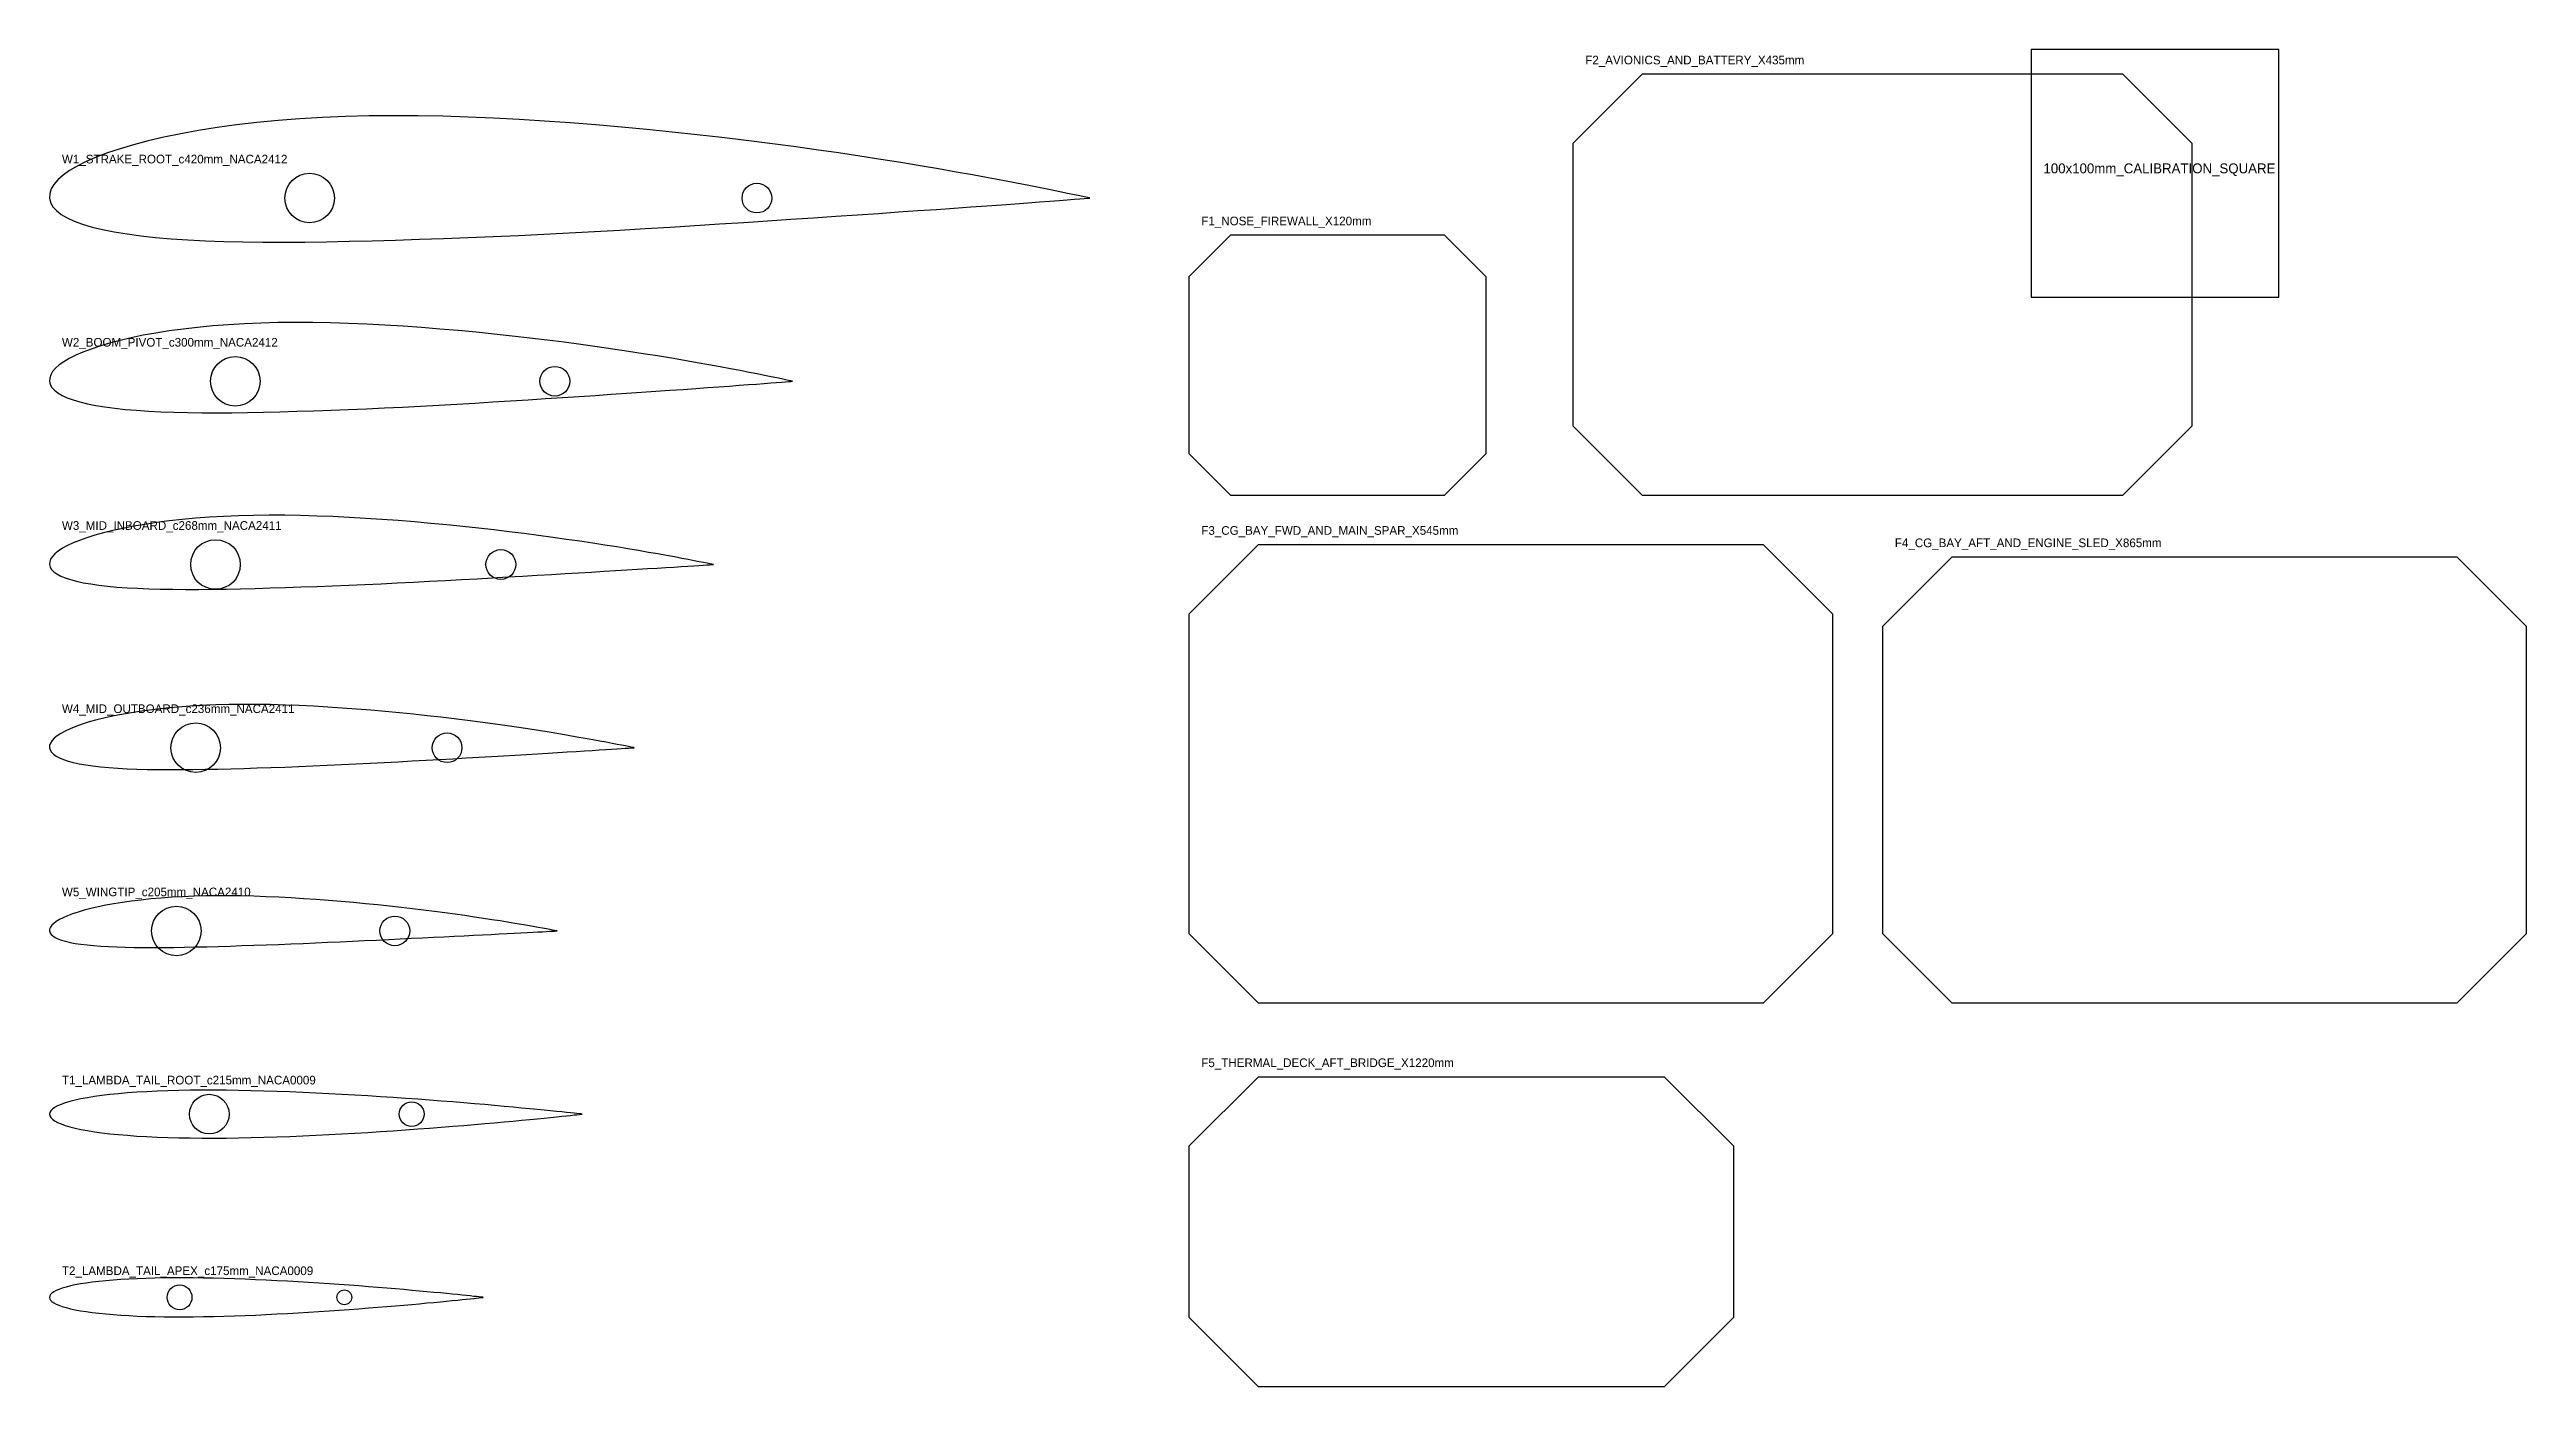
# Model space of a CAD drawing. Header units: millimetres. Extents: x 25 to 1025, y 20 to 560.
import ezdxf

# ---------------------------------------------------------------- set-up
doc = ezdxf.new("R2010")
doc.units = ezdxf.units.MM

msp = doc.modelspace()

# ---------------------------------------------------------------- linework, layer by layer
at = {"layer": '0_CALIBRATION'}
for p, q in [((925, 560), (825, 560)), ((825, 560), (825, 460)), ((925, 460), (925, 560)), ((825, 460), (925, 460))]:
    msp.add_line(p, q, dxfattribs=at)
at = {"layer": '1_WING_AIRFOIL_RIBS'}
for p, q in [((108.71, 530.464), (100.496, 529.521)), ((117.24, 531.277), (108.71, 530.464)), ((126.063, 531.957), (117.24, 531.277)), ((135.156, 532.497), (126.063, 531.957)), ((144.497, 532.896), (135.156, 532.497)), ((154.061, 533.151), (144.497, 532.896)), ((163.824, 533.26), (154.061, 533.151)), ((173.759, 533.224), (163.824, 533.26)), ((183.842, 533.043), (173.759, 533.224)), ((194.038, 532.72), (183.842, 533.043)), ((204.257, 532.278), (194.038, 532.72)), ((214.549, 531.735), (204.257, 532.278)), ((224.887, 531.096), (214.549, 531.735)), ((235.247, 530.367), (224.887, 531.096)), ((245.602, 529.554), (235.247, 530.367)), ((58.939, 521.565), (53.462, 519.937)), ((64.856, 523.122), (58.939, 521.565)), ((71.199, 524.599), (64.856, 523.122)), ((77.951, 525.986), (71.199, 524.599)), ((85.097, 527.275), (77.951, 525.986)), ((92.618, 528.456), (85.097, 527.275)), ((100.496, 529.521), (92.618, 528.456)), ((255.928, 528.662), (245.602, 529.554)), ((266.199, 527.698), (255.928, 528.662)), ((276.39, 526.668), (266.199, 527.698)), ((286.477, 525.58), (276.39, 526.668)), ((296.435, 524.439), (286.477, 525.58)), ((306.24, 523.254), (296.435, 524.439)), ((315.869, 522.03), (306.24, 523.254)), ((325.298, 520.776), (315.869, 522.03)), ((334.505, 519.499), (325.298, 520.776)), ((33.077, 511.089), (30.463, 509.241)), ((36.188, 512.922), (33.077, 511.089)), ((39.79, 514.732), (36.188, 512.922)), ((43.876, 516.511), (39.79, 514.732)), ((48.437, 518.249), (43.876, 516.511)), ((53.462, 519.937), (48.437, 518.249)), ((343.469, 518.205), (334.505, 519.499)), ((352.166, 516.902), (343.469, 518.205)), ((360.578, 515.599), (352.166, 516.902)), ((368.684, 514.301), (360.578, 515.599)), ((376.465, 513.017), (368.684, 514.301)), ((383.903, 511.754), (376.465, 513.017)), ((390.981, 510.52), (383.903, 511.754)), ((397.681, 509.322), (390.981, 510.52)), ((25.072, 501.833), (25, 500)), ((25, 500), (25.433, 498.217)), ((25.656, 503.677), (25.072, 501.833)), ((26.75, 505.53), (25.656, 503.677)), ((28.353, 507.386), (26.75, 505.53)), ((30.463, 509.241), (28.353, 507.386)), ((403.988, 508.167), (397.681, 509.322)), ((409.888, 507.064), (403.988, 508.167)), ((415.367, 506.018), (409.888, 507.064)), ((420.412, 505.037), (415.367, 506.018)), ((425.012, 504.127), (420.412, 505.037)), ((429.156, 503.295), (425.012, 504.127)), ((432.835, 502.546), (429.156, 503.295)), ((436.041, 501.886), (432.835, 502.546)), ((438.765, 501.318), (436.041, 501.886)), ((441.003, 500.848), (438.765, 501.318)), ((442.749, 500.479), (441.003, 500.848)), ((443.999, 500.214), (442.749, 500.479)), ((444.749, 500.054), (443.999, 500.214)), ((444.745, 499.98), (445, 500)), ((445, 500), (444.749, 500.054)), ((25.433, 498.217), (26.367, 496.524)), ((26.367, 496.524), (27.796, 494.922)), ((27.796, 494.922), (29.717, 493.412)), ((29.717, 493.412), (32.123, 491.994)), ((32.123, 491.994), (35.008, 490.671)), ((35.008, 490.671), (38.364, 489.444)), ((295.485, 489.556), (305.254, 490.183)), ((305.254, 490.183), (314.858, 490.809)), ((314.858, 490.809), (324.275, 491.429)), ((324.275, 491.429), (333.481, 492.042)), ((333.481, 492.042), (342.455, 492.646)), ((342.455, 492.646), (351.173, 493.237)), ((351.173, 493.237), (359.615, 493.815)), ((359.615, 493.815), (367.761, 494.377)), ((367.761, 494.377), (375.589, 494.921)), ((375.589, 494.921), (383.082, 495.446)), ((383.082, 495.446), (390.219, 495.951)), ((390.219, 495.951), (396.984, 496.433)), ((396.984, 496.433), (403.359, 496.891)), ((403.359, 496.891), (409.33, 497.324)), ((409.33, 497.324), (414.879, 497.73)), ((414.879, 497.73), (419.995, 498.107)), ((419.995, 498.107), (424.664, 498.454)), ((424.664, 498.454), (428.873, 498.769)), ((428.873, 498.769), (432.613, 499.051)), ((432.613, 499.051), (435.874, 499.298)), ((435.874, 499.298), (438.648, 499.51)), ((438.648, 499.51), (440.927, 499.685)), ((440.927, 499.685), (442.705, 499.822)), ((442.705, 499.822), (443.979, 499.921)), ((443.979, 499.921), (444.745, 499.98)), ((38.364, 489.444), (42.181, 488.313)), ((42.181, 488.313), (46.448, 487.279)), ((46.448, 487.279), (51.156, 486.344)), ((51.156, 486.344), (56.292, 485.507)), ((56.292, 485.507), (61.844, 484.768)), ((61.844, 484.768), (67.797, 484.127)), ((67.797, 484.127), (74.137, 483.582)), ((74.137, 483.582), (80.849, 483.132)), ((80.849, 483.132), (87.918, 482.775)), ((87.918, 482.775), (95.327, 482.507)), ((95.327, 482.507), (103.059, 482.326)), ((103.059, 482.326), (111.096, 482.226)), ((111.096, 482.226), (119.421, 482.204)), ((119.421, 482.204), (128.014, 482.254)), ((128.014, 482.254), (136.857, 482.369)), ((136.857, 482.369), (145.93, 482.545)), ((145.93, 482.545), (155.212, 482.773)), ((155.212, 482.773), (164.683, 483.048)), ((164.683, 483.048), (174.322, 483.362)), ((174.322, 483.362), (184.107, 483.709)), ((184.107, 483.709), (194.024, 484.08)), ((194.024, 484.08), (204.116, 484.489)), ((204.116, 484.489), (214.284, 484.944)), ((214.284, 484.944), (224.504, 485.438)), ((224.504, 485.438), (234.753, 485.966)), ((234.753, 485.966), (245.006, 486.523)), ((245.006, 486.523), (255.24, 487.102)), ((255.24, 487.102), (265.428, 487.7)), ((265.428, 487.7), (275.548, 488.311)), ((275.548, 488.311), (285.575, 488.931)), ((285.575, 488.931), (295.485, 489.556)), ((45.33, 440.241), (41.741, 439.035)), ((49.242, 441.403), (45.33, 440.241)), ((53.469, 442.516), (49.242, 441.403)), ((57.999, 443.571), (53.469, 442.516)), ((62.822, 444.562), (57.999, 443.571)), ((67.927, 445.482), (62.822, 444.562)), ((73.299, 446.326), (67.927, 445.482)), ((78.926, 447.086), (73.299, 446.326)), ((84.793, 447.76), (78.926, 447.086)), ((90.885, 448.341), (84.793, 447.76)), ((97.188, 448.826), (90.885, 448.341)), ((103.683, 449.212), (97.188, 448.826)), ((110.355, 449.497), (103.683, 449.212)), ((117.187, 449.679), (110.355, 449.497)), ((124.16, 449.757), (117.187, 449.679)), ((131.256, 449.731), (124.16, 449.757)), ((138.458, 449.602), (131.256, 449.731)), ((145.741, 449.371), (138.458, 449.602)), ((153.041, 449.055), (145.741, 449.371)), ((160.392, 448.668), (153.041, 449.055)), ((167.777, 448.212), (160.392, 448.668)), ((175.176, 447.691), (167.777, 448.212)), ((182.573, 447.11), (175.176, 447.691)), ((189.948, 446.473), (182.573, 447.11)), ((197.285, 445.784), (189.948, 446.473)), ((204.564, 445.049), (197.285, 445.784)), ((211.769, 444.271), (204.564, 445.049)), ((218.882, 443.457), (211.769, 444.271)), ((225.886, 442.61), (218.882, 443.457)), ((232.763, 441.736), (225.886, 442.61)), ((239.499, 440.84), (232.763, 441.736)), ((246.075, 439.928), (239.499, 440.84)), ((27.395, 431.276), (26.25, 429.95)), ((28.902, 432.601), (27.395, 431.276)), ((30.769, 433.92), (28.902, 432.601)), ((32.991, 435.23), (30.769, 433.92)), ((35.564, 436.523), (32.991, 435.23)), ((38.483, 437.794), (35.564, 436.523)), ((41.741, 439.035), (38.483, 437.794)), ((252.478, 439.004), (246.075, 439.928)), ((258.69, 438.073), (252.478, 439.004)), ((264.699, 437.142), (258.69, 438.073)), ((270.489, 436.215), (264.699, 437.142)), ((276.047, 435.298), (270.489, 436.215)), ((281.36, 434.396), (276.047, 435.298)), ((286.415, 433.514), (281.36, 434.396)), ((291.2, 432.658), (286.415, 433.514)), ((295.706, 431.834), (291.2, 432.658)), ((299.92, 431.045), (295.706, 431.834)), ((303.833, 430.298), (299.92, 431.045)), ((307.437, 429.598), (303.833, 430.298)), ((25.052, 427.309), (25, 426)), ((25, 426), (25.31, 424.727)), ((25.468, 428.627), (25.052, 427.309)), ((25.31, 424.727), (25.976, 423.517)), ((26.25, 429.95), (25.468, 428.627)), ((25.976, 423.517), (26.997, 422.373)), ((26.997, 422.373), (28.369, 421.294)), ((28.369, 421.294), (30.088, 420.282)), ((30.088, 420.282), (32.149, 419.337)), ((238.768, 419.878), (245.344, 420.316)), ((245.344, 420.316), (251.753, 420.747)), ((251.753, 420.747), (257.981, 421.169)), ((257.981, 421.169), (264.011, 421.582)), ((264.011, 421.582), (269.829, 421.983)), ((269.829, 421.983), (275.421, 422.372)), ((275.421, 422.372), (280.773, 422.747)), ((280.773, 422.747), (285.871, 423.108)), ((285.871, 423.108), (290.703, 423.452)), ((290.703, 423.452), (295.257, 423.779)), ((295.257, 423.779), (299.521, 424.089)), ((299.521, 424.089), (303.485, 424.378)), ((303.485, 424.378), (307.139, 424.648)), ((307.139, 424.648), (310.474, 424.895)), ((310.723, 428.948), (307.437, 429.598)), ((310.474, 424.895), (313.481, 425.121)), ((313.683, 428.354), (310.723, 428.948)), ((313.481, 425.121), (316.152, 425.322)), ((316.311, 427.819), (313.683, 428.354)), ((316.152, 425.322), (318.482, 425.499)), ((318.6, 427.347), (316.311, 427.819)), ((318.482, 425.499), (320.463, 425.65)), ((320.547, 426.942), (318.6, 427.347)), ((320.463, 425.65), (322.091, 425.775)), ((322.145, 426.606), (320.547, 426.942)), ((322.091, 425.775), (323.361, 425.873)), ((323.392, 426.342), (322.145, 426.606)), ((323.361, 425.873), (324.271, 425.943)), ((324.285, 426.153), (323.392, 426.342)), ((324.271, 425.943), (324.818, 425.986)), ((324.821, 426.038), (324.285, 426.153)), ((324.818, 425.986), (325, 426)), ((325, 426), (324.821, 426.038)), ((32.149, 419.337), (34.546, 418.46)), ((34.546, 418.46), (37.272, 417.652)), ((37.272, 417.652), (40.32, 416.914)), ((40.32, 416.914), (43.683, 416.246)), ((43.683, 416.246), (47.352, 415.648)), ((47.352, 415.648), (51.317, 415.12)), ((51.317, 415.12), (55.569, 414.662)), ((55.569, 414.662), (60.098, 414.273)), ((60.098, 414.273), (64.892, 413.951)), ((64.892, 413.951), (69.941, 413.696)), ((69.941, 413.696), (75.233, 413.505)), ((75.233, 413.505), (80.756, 413.375)), ((80.756, 413.375), (86.497, 413.304)), ((86.497, 413.304), (92.443, 413.289)), ((92.443, 413.289), (98.582, 413.324)), ((98.582, 413.324), (104.898, 413.407)), ((104.898, 413.407), (111.378, 413.532)), ((111.378, 413.532), (118.008, 413.695)), ((118.008, 413.695), (124.773, 413.892)), ((124.773, 413.892), (131.658, 414.116)), ((131.658, 414.116), (138.648, 414.363)), ((138.648, 414.363), (145.732, 414.628)), ((145.732, 414.628), (152.94, 414.921)), ((152.94, 414.921), (160.203, 415.246)), ((160.203, 415.246), (167.503, 415.599)), ((167.503, 415.599), (174.824, 415.976)), ((174.824, 415.976), (182.147, 416.373)), ((182.147, 416.373), (189.457, 416.787)), ((189.457, 416.787), (196.734, 417.214)), ((196.734, 417.214), (203.963, 417.651)), ((203.963, 417.651), (211.125, 418.094)), ((211.125, 418.094), (218.203, 418.54)), ((218.203, 418.54), (225.181, 418.988)), ((225.181, 418.988), (232.042, 419.435)), ((232.042, 419.435), (238.768, 419.878)), ((78.479, 370.156), (73.242, 369.582)), ((83.916, 370.653), (78.479, 370.156)), ((89.54, 371.07), (83.916, 370.653)), ((95.335, 371.404), (89.54, 371.07)), ((101.289, 371.652), (95.335, 371.404)), ((107.384, 371.814), (101.289, 371.652)), ((113.605, 371.888), (107.384, 371.814)), ((119.937, 371.874), (113.605, 371.888)), ((126.363, 371.773), (119.937, 371.874)), ((132.862, 371.585), (126.363, 371.773)), ((139.379, 371.326), (132.862, 371.585)), ((145.943, 371.006), (139.379, 371.326)), ((152.537, 370.628), (145.943, 371.006)), ((159.144, 370.197), (152.537, 370.628)), ((165.749, 369.714), (159.144, 370.197)), ((34.501, 360.698), (32.197, 359.621)), ((37.113, 361.758), (34.501, 360.698)), ((40.027, 362.796), (37.113, 361.758)), ((43.236, 363.806), (40.027, 362.796)), ((46.734, 364.782), (43.236, 363.806)), ((50.51, 365.717), (46.734, 364.782)), ((54.557, 366.606), (50.51, 365.717)), ((58.865, 367.442), (54.557, 366.606)), ((63.423, 368.221), (58.865, 367.442)), ((68.219, 368.936), (63.423, 368.221)), ((73.242, 369.582), (68.219, 368.936)), ((172.336, 369.184), (165.749, 369.714)), ((178.887, 368.61), (172.336, 369.184)), ((185.388, 367.997), (178.887, 368.61)), ((191.823, 367.348), (185.388, 367.997)), ((198.176, 366.667), (191.823, 367.348)), ((204.432, 365.959), (198.176, 366.667)), ((210.575, 365.227), (204.432, 365.959)), ((216.592, 364.477), (210.575, 365.227)), ((222.467, 363.712), (216.592, 364.477)), ((228.186, 362.937), (222.467, 363.712)), ((233.737, 362.156), (228.186, 362.937)), ((239.105, 361.374), (233.737, 362.156)), ((244.279, 360.596), (239.105, 361.374)), ((249.245, 359.825), (244.279, 360.596)), ((25.056, 353.074), (25, 352)), ((25, 352), (25.267, 350.959)), ((25.437, 354.156), (25.056, 353.074)), ((25.267, 350.959), (25.853, 349.972)), ((26.144, 355.246), (25.437, 354.156)), ((27.176, 356.341), (26.144, 355.246)), ((28.53, 357.438), (27.176, 356.341)), ((30.205, 358.533), (28.53, 357.438)), ((32.197, 359.621), (30.205, 358.533)), ((253.993, 359.067), (249.245, 359.825)), ((258.51, 358.325), (253.993, 359.067)), ((258.065, 349.804), (262.38, 350.067)), ((262.787, 357.605), (258.51, 358.325)), ((262.38, 350.067), (266.446, 350.316)), ((266.814, 356.912), (262.787, 357.605)), ((266.446, 350.316), (270.254, 350.551)), ((270.58, 356.248), (266.814, 356.912)), ((270.254, 350.551), (273.793, 350.772)), ((274.078, 355.62), (270.58, 356.248)), ((273.793, 350.772), (277.056, 350.976)), ((277.299, 355.03), (274.078, 355.62)), ((277.056, 350.976), (280.033, 351.164)), ((280.236, 354.483), (277.299, 355.03)), ((280.033, 351.164), (282.717, 351.335)), ((282.883, 353.982), (280.236, 354.483)), ((282.717, 351.335), (285.102, 351.487)), ((285.232, 353.532), (282.883, 353.982)), ((285.102, 351.487), (287.181, 351.621)), ((287.279, 353.134), (285.232, 353.532)), ((287.181, 351.621), (288.95, 351.736)), ((289.019, 352.793), (287.279, 353.134)), ((288.95, 351.736), (290.403, 351.83)), ((290.448, 352.51), (289.019, 352.793)), ((290.403, 351.83), (291.537, 351.904)), ((291.562, 352.288), (290.448, 352.51)), ((291.537, 351.904), (292.349, 351.957)), ((292.36, 352.129), (291.562, 352.288)), ((292.349, 351.957), (292.837, 351.989)), ((292.84, 352.032), (292.36, 352.129)), ((292.837, 351.989), (293, 352)), ((293, 352), (292.84, 352.032)), ((25.853, 349.972), (26.756, 349.042)), ((26.756, 349.042), (27.974, 348.167)), ((27.974, 348.167), (29.501, 347.35)), ((29.501, 347.35), (31.335, 346.59)), ((31.335, 346.59), (33.47, 345.888)), ((33.47, 345.888), (35.899, 345.245)), ((35.899, 345.245), (38.618, 344.66)), ((38.618, 344.66), (41.618, 344.134)), ((41.618, 344.134), (44.892, 343.667)), ((44.892, 343.667), (48.433, 343.259)), ((48.433, 343.259), (52.23, 342.908)), ((52.23, 342.908), (56.276, 342.614)), ((56.276, 342.614), (60.56, 342.376)), ((60.56, 342.376), (65.073, 342.192)), ((65.073, 342.192), (69.803, 342.06)), ((69.803, 342.06), (74.741, 341.977)), ((74.741, 341.977), (79.874, 341.941)), ((79.874, 341.941), (85.191, 341.949)), ((85.191, 341.949), (90.681, 341.998)), ((90.681, 341.998), (96.33, 342.083)), ((96.33, 342.083), (102.126, 342.201)), ((102.126, 342.201), (108.057, 342.347)), ((108.057, 342.347), (114.108, 342.518)), ((114.108, 342.518), (120.266, 342.709)), ((120.266, 342.709), (126.518, 342.916)), ((126.518, 342.916), (132.854, 343.135)), ((132.854, 343.135), (139.297, 343.373)), ((139.297, 343.373), (145.788, 343.637)), ((145.788, 343.637), (152.313, 343.922)), ((152.313, 343.922), (158.856, 344.226)), ((158.856, 344.226), (165.401, 344.544)), ((165.401, 344.544), (171.933, 344.875)), ((171.933, 344.875), (178.437, 345.215)), ((178.437, 345.215), (184.896, 345.561)), ((184.896, 345.561), (191.296, 345.911)), ((191.296, 345.911), (197.62, 346.263)), ((197.62, 346.263), (203.855, 346.615)), ((203.855, 346.615), (209.984, 346.965)), ((209.984, 346.965), (215.993, 347.311)), ((215.993, 347.311), (221.868, 347.652)), ((221.868, 347.652), (227.593, 347.987)), ((227.593, 347.987), (233.156, 348.314)), ((233.156, 348.314), (238.542, 348.632)), ((238.542, 348.632), (243.739, 348.941)), ((243.739, 348.941), (248.733, 349.24)), ((248.733, 349.24), (253.512, 349.528)), ((253.512, 349.528), (258.065, 349.804)), ((47.464, 290.079), (44.139, 289.256)), ((51.028, 290.862), (47.464, 290.079)), ((54.821, 291.599), (51.028, 290.862)), ((58.835, 292.284), (54.821, 291.599)), ((63.059, 292.914), (58.835, 292.284)), ((67.482, 293.483), (63.059, 292.914)), ((72.093, 293.988), (67.482, 293.483)), ((76.881, 294.426), (72.093, 293.988)), ((81.833, 294.793), (76.881, 294.426)), ((86.937, 295.087), (81.833, 294.793)), ((92.18, 295.306), (86.937, 295.087)), ((97.547, 295.448), (92.18, 295.306)), ((103.026, 295.513), (97.547, 295.448)), ((108.601, 295.501), (103.026, 295.513)), ((114.26, 295.412), (108.601, 295.501)), ((119.983, 295.247), (114.26, 295.412)), ((125.722, 295.018), (119.983, 295.247)), ((131.502, 294.736), (125.722, 295.018)), ((137.309, 294.404), (131.502, 294.736)), ((143.127, 294.024), (137.309, 294.404)), ((148.943, 293.599), (143.127, 294.024)), ((154.743, 293.132), (148.943, 293.599)), ((160.513, 292.627), (154.743, 293.132)), ((166.237, 292.087), (160.513, 292.627)), ((171.904, 291.515), (166.237, 292.087)), ((177.498, 290.916), (171.904, 291.515)), ((183.007, 290.292), (177.498, 290.916)), ((188.417, 289.648), (183.007, 290.292)), ((26.008, 280.859), (25.385, 279.899)), ((26.916, 281.823), (26.008, 280.859)), ((28.109, 282.789), (26.916, 281.823)), ((29.584, 283.753), (28.109, 282.789)), ((31.337, 284.711), (29.584, 283.753)), ((33.367, 285.659), (31.337, 284.711)), ((35.667, 286.593), (33.367, 285.659)), ((38.233, 287.507), (35.667, 286.593)), ((41.059, 288.397), (38.233, 287.507)), ((44.139, 289.256), (41.059, 288.397)), ((193.715, 288.987), (188.417, 289.648)), ((198.889, 288.314), (193.715, 288.987)), ((203.925, 287.631), (198.889, 288.314)), ((208.813, 286.944), (203.925, 287.631)), ((213.541, 286.255), (208.813, 286.944)), ((218.096, 285.569), (213.541, 286.255)), ((222.47, 284.891), (218.096, 285.569)), ((226.65, 284.223), (222.47, 284.891)), ((230.628, 283.57), (226.65, 284.223)), ((234.395, 282.936), (230.628, 283.57)), ((237.94, 282.325), (234.395, 282.936)), ((241.257, 281.741), (237.94, 282.325)), ((244.337, 281.187), (241.257, 281.741)), ((247.174, 280.668), (244.337, 281.187)), ((249.76, 280.186), (247.174, 280.668)), ((252.091, 279.745), (249.76, 280.186)), ((25.049, 278.945), (25, 278)), ((25, 278), (25.235, 277.083)), ((25.385, 279.899), (25.049, 278.945)), ((25.235, 277.083), (25.751, 276.214)), ((25.751, 276.214), (26.547, 275.395)), ((26.547, 275.395), (27.619, 274.625)), ((27.619, 274.625), (28.964, 273.905)), ((28.964, 273.905), (30.579, 273.236)), ((30.579, 273.236), (32.458, 272.618)), ((32.458, 272.618), (34.598, 272.052)), ((34.598, 272.052), (36.992, 271.537)), ((36.992, 271.537), (39.634, 271.074)), ((39.634, 271.074), (42.517, 270.662)), ((42.517, 270.662), (45.635, 270.303)), ((45.635, 270.303), (48.979, 269.994)), ((108.891, 269.819), (114.397, 270.001)), ((114.397, 270.001), (119.976, 270.193)), ((119.976, 270.193), (125.649, 270.403)), ((125.649, 270.403), (131.366, 270.635)), ((131.366, 270.635), (137.111, 270.887)), ((137.111, 270.887), (142.873, 271.154)), ((142.873, 271.154), (148.637, 271.434)), ((148.637, 271.434), (154.389, 271.726)), ((154.389, 271.726), (160.116, 272.025)), ((160.116, 272.025), (165.804, 272.33)), ((165.804, 272.33), (171.439, 272.638)), ((171.439, 272.638), (177.009, 272.948)), ((177.009, 272.948), (182.499, 273.258)), ((182.499, 273.258), (187.896, 273.566)), ((187.896, 273.566), (193.188, 273.871)), ((193.188, 273.871), (198.361, 274.171)), ((198.361, 274.171), (203.403, 274.466)), ((203.403, 274.466), (208.301, 274.754)), ((208.301, 274.754), (213.045, 275.035)), ((213.045, 275.035), (217.621, 275.307)), ((217.621, 275.307), (222.018, 275.57)), ((222.018, 275.57), (226.227, 275.823)), ((226.227, 275.823), (230.236, 276.066)), ((230.236, 276.066), (234.036, 276.297)), ((234.036, 276.297), (237.617, 276.517)), ((237.617, 276.517), (240.97, 276.724)), ((240.97, 276.724), (244.087, 276.918)), ((244.087, 276.918), (246.959, 277.098)), ((246.959, 277.098), (249.581, 277.264)), ((249.581, 277.264), (251.945, 277.414)), ((251.945, 277.414), (254.045, 277.549)), ((254.159, 279.349), (252.091, 279.745)), ((254.045, 277.549), (255.876, 277.666)), ((255.962, 278.999), (254.159, 279.349)), ((255.876, 277.666), (257.433, 277.767)), ((257.494, 278.698), (255.962, 278.999)), ((257.433, 277.767), (258.713, 277.85)), ((258.752, 278.45), (257.494, 278.698)), ((258.713, 277.85), (259.712, 277.916)), ((259.734, 278.254), (258.752, 278.45)), ((259.712, 277.916), (260.427, 277.962)), ((260.437, 278.113), (259.734, 278.254)), ((260.427, 277.962), (260.857, 277.991)), ((260.859, 278.028), (260.437, 278.113)), ((260.857, 277.991), (261, 278)), ((261, 278), (260.859, 278.028)), ((48.979, 269.994), (52.541, 269.735)), ((52.541, 269.735), (56.314, 269.525)), ((56.314, 269.525), (60.288, 269.363)), ((60.288, 269.363), (64.454, 269.246)), ((64.454, 269.246), (68.802, 269.174)), ((68.802, 269.174), (73.322, 269.142)), ((73.322, 269.142), (78.004, 269.149)), ((78.004, 269.149), (82.838, 269.192)), ((82.838, 269.192), (87.813, 269.267)), ((87.813, 269.267), (92.917, 269.371)), ((92.917, 269.371), (98.14, 269.5)), ((98.14, 269.5), (103.468, 269.65)), ((103.468, 269.65), (108.891, 269.819)), ((32.316, 210.116), (30.549, 209.352)), ((34.318, 210.87), (32.316, 210.116)), ((36.55, 211.61), (34.318, 210.87)), ((39.007, 212.331), (36.55, 211.61)), ((41.684, 213.029), (39.007, 212.331)), ((44.573, 213.7), (41.684, 213.029)), ((47.669, 214.338), (44.573, 213.7)), ((50.963, 214.941), (47.669, 214.338)), ((54.448, 215.503), (50.963, 214.941)), ((58.114, 216.02), (54.448, 215.503)), ((61.954, 216.489), (58.114, 216.02)), ((65.956, 216.907), (61.954, 216.489)), ((70.11, 217.27), (65.956, 216.907)), ((74.408, 217.576), (70.11, 217.27)), ((78.836, 217.823), (74.408, 217.576)), ((83.384, 218.008), (78.836, 217.823)), ((88.041, 218.132), (83.384, 218.008)), ((92.794, 218.192), (88.041, 218.132)), ((97.631, 218.188), (92.794, 218.192)), ((102.541, 218.121), (97.631, 218.188)), ((107.506, 217.992), (102.541, 218.121)), ((112.489, 217.811), (107.506, 217.992)), ((117.507, 217.586), (112.489, 217.811)), ((122.548, 217.321), (117.507, 217.586)), ((127.6, 217.016), (122.548, 217.321)), ((132.651, 216.675), (127.6, 217.016)), ((137.687, 216.299), (132.651, 216.675)), ((142.697, 215.892), (137.687, 216.299)), ((147.668, 215.456), (142.697, 215.892)), ((152.589, 214.995), (147.668, 215.456)), ((157.447, 214.51), (152.589, 214.995)), ((162.232, 214.005), (157.447, 214.51)), ((166.931, 213.483), (162.232, 214.005)), ((171.532, 212.947), (166.931, 213.483)), ((176.026, 212.4), (171.532, 212.947)), ((180.402, 211.846), (176.026, 212.4)), ((184.648, 211.287), (180.402, 211.846)), ((188.755, 210.728), (184.648, 211.287)), ((192.713, 210.17), (188.755, 210.728)), ((196.513, 209.617), (192.713, 210.17)), ((25.05, 204.748), (25, 204)), ((25, 204), (25.197, 203.277)), ((25.349, 205.504), (25.05, 204.748)), ((25.197, 203.277), (25.638, 202.594)), ((25.897, 206.268), (25.349, 205.504)), ((25.638, 202.594), (26.322, 201.953)), ((26.692, 207.037), (25.897, 206.268)), ((26.322, 201.953), (27.247, 201.353)), ((27.734, 207.809), (26.692, 207.037)), ((27.247, 201.353), (28.409, 200.794)), ((29.021, 208.582), (27.734, 207.809)), ((28.409, 200.794), (29.806, 200.277)), ((30.549, 209.352), (29.021, 208.582)), ((29.806, 200.277), (31.434, 199.803)), ((147.326, 199.855), (152.222, 200.088)), ((152.222, 200.088), (157.061, 200.321)), ((157.061, 200.321), (161.831, 200.554)), ((161.831, 200.554), (166.52, 200.784)), ((166.52, 200.784), (171.116, 201.01)), ((171.116, 201.01), (175.61, 201.233)), ((175.61, 201.233), (179.989, 201.45)), ((179.989, 201.45), (184.244, 201.662)), ((184.244, 201.662), (188.363, 201.867)), ((188.363, 201.867), (192.337, 202.066)), ((192.337, 202.066), (196.157, 202.257)), ((196.157, 202.257), (199.811, 202.441)), ((200.146, 209.074), (196.513, 209.617)), ((199.811, 202.441), (203.293, 202.616)), ((203.602, 208.542), (200.146, 209.074)), ((203.293, 202.616), (206.592, 202.783)), ((206.875, 208.026), (203.602, 208.542)), ((206.592, 202.783), (209.701, 202.941)), ((209.957, 207.528), (206.875, 208.026)), ((209.701, 202.941), (212.612, 203.09)), ((212.839, 207.052), (209.957, 207.528)), ((212.612, 203.09), (215.318, 203.229)), ((215.516, 206.6), (212.839, 207.052)), ((215.318, 203.229), (217.812, 203.358)), ((217.982, 206.177), (215.516, 206.6)), ((217.812, 203.358), (220.088, 203.476)), ((220.23, 205.784), (217.982, 206.177)), ((220.088, 203.476), (222.14, 203.583)), ((222.255, 205.424), (220.23, 205.784)), ((222.14, 203.583), (223.963, 203.679)), ((224.053, 205.101), (222.255, 205.424)), ((223.963, 203.679), (225.553, 203.763)), ((225.62, 204.815), (224.053, 205.101)), ((225.553, 203.763), (226.904, 203.835)), ((226.952, 204.57), (225.62, 204.815)), ((226.904, 203.835), (228.015, 203.894)), ((228.046, 204.367), (226.952, 204.57)), ((228.015, 203.894), (228.882, 203.94)), ((228.899, 204.207), (228.046, 204.367)), ((228.882, 203.94), (229.502, 203.973)), ((229.51, 204.092), (228.899, 204.207)), ((229.502, 203.973), (229.876, 203.993)), ((229.878, 204.023), (229.51, 204.092)), ((229.876, 203.993), (230, 204)), ((230, 204), (229.878, 204.023)), ((31.434, 199.803), (33.289, 199.37)), ((33.289, 199.37), (35.364, 198.98)), ((35.364, 198.98), (37.656, 198.632)), ((37.656, 198.632), (40.159, 198.326)), ((40.159, 198.326), (42.865, 198.062)), ((42.865, 198.062), (45.769, 197.838)), ((45.769, 197.838), (48.864, 197.655)), ((48.864, 197.655), (52.142, 197.51)), ((52.142, 197.51), (55.595, 197.402)), ((55.595, 197.402), (59.216, 197.331)), ((59.216, 197.331), (62.996, 197.293)), ((62.996, 197.293), (66.926, 197.287)), ((66.926, 197.287), (70.998, 197.31)), ((70.998, 197.31), (75.201, 197.36)), ((75.201, 197.36), (79.528, 197.433)), ((79.528, 197.433), (83.967, 197.528)), ((83.967, 197.528), (88.509, 197.641)), ((88.509, 197.641), (93.144, 197.768)), ((93.144, 197.768), (97.86, 197.907)), ((97.86, 197.907), (102.648, 198.055)), ((102.648, 198.055), (107.501, 198.208)), ((107.501, 198.208), (112.431, 198.373)), ((112.431, 198.373), (117.399, 198.554)), ((117.399, 198.554), (122.393, 198.75)), ((122.393, 198.75), (127.4, 198.956)), ((127.4, 198.956), (132.408, 199.172)), ((132.408, 199.172), (137.407, 199.395)), ((137.407, 199.395), (142.383, 199.623)), ((142.383, 199.623), (147.326, 199.855)), ((25.129, 130.698), (25, 130)), ((25, 130), (25.129, 129.302)), ((25.518, 131.38), (25.129, 130.698)), ((26.164, 132.046), (25.518, 131.38)), ((27.066, 132.695), (26.164, 132.046)), ((28.222, 133.326), (27.066, 132.695)), ((29.629, 133.937), (28.222, 133.326)), ((31.284, 134.526), (29.629, 133.937)), ((33.183, 135.092), (31.284, 134.526)), ((35.321, 135.633), (33.183, 135.092)), ((37.693, 136.147), (35.321, 135.633)), ((40.294, 136.632), (37.693, 136.147)), ((43.117, 137.086), (40.294, 136.632)), ((46.155, 137.507), (43.117, 137.086)), ((49.401, 137.894), (46.155, 137.507)), ((52.848, 138.245), (49.401, 137.894)), ((56.486, 138.56), (52.848, 138.245)), ((60.307, 138.836), (56.486, 138.56)), ((64.303, 139.073), (60.307, 138.836)), ((68.462, 139.271), (64.303, 139.073)), ((72.776, 139.43), (68.462, 139.271)), ((77.234, 139.549), (72.776, 139.43)), ((81.825, 139.628), (77.234, 139.549)), ((86.538, 139.67), (81.825, 139.628)), ((91.362, 139.673), (86.538, 139.67)), ((96.284, 139.64), (91.362, 139.673)), ((101.294, 139.572), (96.284, 139.64)), ((106.38, 139.471), (101.294, 139.572)), ((111.528, 139.337), (106.38, 139.471)), ((116.726, 139.174), (111.528, 139.337)), ((121.963, 138.982), (116.726, 139.174)), ((127.225, 138.765), (121.963, 138.982)), ((132.5, 138.524), (127.225, 138.765)), ((137.775, 138.261), (132.5, 138.524)), ((143.037, 137.979), (137.775, 138.261)), ((148.274, 137.68), (143.037, 137.979)), ((153.472, 137.365), (148.274, 137.68)), ((158.62, 137.037), (153.472, 137.365)), ((163.706, 136.699), (158.62, 137.037)), ((168.716, 136.351), (163.706, 136.699)), ((173.638, 135.997), (168.716, 136.351)), ((178.462, 135.637), (173.638, 135.997)), ((183.175, 135.274), (178.462, 135.637)), ((187.766, 134.91), (183.175, 135.274)), ((192.224, 134.547), (187.766, 134.91)), ((196.538, 134.186), (192.224, 134.547)), ((200.697, 133.829), (196.538, 134.186)), ((204.693, 133.478), (200.697, 133.829)), ((208.514, 133.134), (204.693, 133.478)), ((212.152, 132.801), (208.514, 133.134)), ((215.599, 132.478), (212.152, 132.801)), ((218.845, 132.168), (215.599, 132.478)), ((221.883, 131.873), (218.845, 132.168)), ((224.706, 131.594), (221.883, 131.873)), ((227.307, 131.333), (224.706, 131.594)), ((229.679, 131.091), (227.307, 131.333)), ((231.817, 130.871), (229.679, 131.091)), ((233.716, 130.672), (231.817, 130.871)), ((235.371, 130.498), (233.716, 130.672)), ((236.778, 130.348), (235.371, 130.498)), ((237.934, 130.224), (236.778, 130.348)), ((238.836, 130.126), (237.934, 130.224)), ((239.482, 130.056), (238.836, 130.126)), ((239.871, 130.014), (239.482, 130.056)), ((240, 130), (239.871, 130.014)), ((239.871, 129.986), (240, 130)), ((25.129, 129.302), (25.518, 128.62)), ((25.518, 128.62), (26.164, 127.954)), ((26.164, 127.954), (27.066, 127.305)), ((27.066, 127.305), (28.222, 126.674)), ((28.222, 126.674), (29.629, 126.063)), ((29.629, 126.063), (31.284, 125.474)), ((31.284, 125.474), (33.183, 124.908)), ((33.183, 124.908), (35.321, 124.367)), ((35.321, 124.367), (37.693, 123.853)), ((37.693, 123.853), (40.294, 123.368)), ((40.294, 123.368), (43.117, 122.914)), ((43.117, 122.914), (46.155, 122.493)), ((46.155, 122.493), (49.401, 122.106)), ((49.401, 122.106), (52.848, 121.755)), ((52.848, 121.755), (56.486, 121.44)), ((56.486, 121.44), (60.307, 121.164)), ((60.307, 121.164), (64.303, 120.927)), ((64.303, 120.927), (68.462, 120.729)), ((68.462, 120.729), (72.776, 120.57)), ((72.776, 120.57), (77.234, 120.451)), ((77.234, 120.451), (81.825, 120.372)), ((81.825, 120.372), (86.538, 120.33)), ((86.538, 120.33), (91.362, 120.327)), ((91.362, 120.327), (96.284, 120.36)), ((96.284, 120.36), (101.294, 120.428)), ((101.294, 120.428), (106.38, 120.529)), ((106.38, 120.529), (111.528, 120.663)), ((111.528, 120.663), (116.726, 120.826)), ((116.726, 120.826), (121.963, 121.018)), ((121.963, 121.018), (127.225, 121.235)), ((127.225, 121.235), (132.5, 121.476)), ((132.5, 121.476), (137.775, 121.739)), ((137.775, 121.739), (143.037, 122.021)), ((143.037, 122.021), (148.274, 122.32)), ((148.274, 122.32), (153.472, 122.635)), ((153.472, 122.635), (158.62, 122.963)), ((158.62, 122.963), (163.706, 123.301)), ((163.706, 123.301), (168.716, 123.649)), ((168.716, 123.649), (173.638, 124.003)), ((173.638, 124.003), (178.462, 124.363)), ((178.462, 124.363), (183.175, 124.726)), ((183.175, 124.726), (187.766, 125.09)), ((187.766, 125.09), (192.224, 125.453)), ((192.224, 125.453), (196.538, 125.814)), ((196.538, 125.814), (200.697, 126.171)), ((200.697, 126.171), (204.693, 126.522)), ((204.693, 126.522), (208.514, 126.866)), ((208.514, 126.866), (212.152, 127.199)), ((212.152, 127.199), (215.599, 127.522)), ((215.599, 127.522), (218.845, 127.832)), ((218.845, 127.832), (221.883, 128.127)), ((221.883, 128.127), (224.706, 128.406)), ((224.706, 128.406), (227.307, 128.667)), ((227.307, 128.667), (229.679, 128.909)), ((229.679, 128.909), (231.817, 129.129)), ((231.817, 129.129), (233.716, 129.328)), ((233.716, 129.328), (235.371, 129.502)), ((235.371, 129.502), (236.778, 129.652)), ((236.778, 129.652), (237.934, 129.776)), ((237.934, 129.776), (238.836, 129.874)), ((238.836, 129.874), (239.482, 129.944)), ((239.482, 129.944), (239.871, 129.986)), ((31.661, 60.145), (30.115, 59.684)), ((33.401, 60.585), (31.661, 60.145)), ((35.332, 61.003), (33.401, 60.585)), ((37.449, 61.398), (35.332, 61.003)), ((39.746, 61.767), (37.449, 61.398)), ((42.219, 62.11), (39.746, 61.767)), ((44.862, 62.425), (42.219, 62.11)), ((47.667, 62.711), (44.862, 62.425)), ((50.628, 62.967), (47.667, 62.711)), ((53.739, 63.192), (50.628, 62.967)), ((56.991, 63.385), (53.739, 63.192)), ((60.376, 63.546), (56.991, 63.385)), ((63.888, 63.675), (60.376, 63.546)), ((67.516, 63.772), (63.888, 63.675)), ((71.253, 63.837), (67.516, 63.772)), ((75.089, 63.871), (71.253, 63.837)), ((79.015, 63.873), (75.089, 63.871)), ((83.022, 63.847), (79.015, 63.873)), ((87.1, 63.791), (83.022, 63.847)), ((91.239, 63.709), (87.1, 63.791)), ((95.43, 63.6), (91.239, 63.709)), ((99.661, 63.467), (95.43, 63.6)), ((103.924, 63.311), (99.661, 63.467)), ((108.207, 63.134), (103.924, 63.311)), ((112.5, 62.938), (108.207, 63.134)), ((116.793, 62.724), (112.5, 62.938)), ((121.076, 62.495), (116.793, 62.724)), ((125.339, 62.251), (121.076, 62.495)), ((129.57, 61.995), (125.339, 62.251)), ((133.761, 61.728), (129.57, 61.995)), ((137.9, 61.452), (133.761, 61.728)), ((141.978, 61.17), (137.9, 61.452)), ((145.985, 60.881), (141.978, 61.17)), ((149.911, 60.588), (145.985, 60.881)), ((153.747, 60.293), (149.911, 60.588)), ((157.484, 59.997), (153.747, 60.293)), ((25.105, 56.568), (25, 56)), ((25, 56), (25.105, 55.432)), ((25.421, 57.123), (25.105, 56.568)), ((25.105, 55.432), (25.421, 54.877)), ((25.947, 57.665), (25.421, 57.123)), ((25.421, 54.877), (25.947, 54.335)), ((26.681, 58.194), (25.947, 57.665)), ((25.947, 54.335), (26.681, 53.806)), ((27.622, 58.707), (26.681, 58.194)), ((26.681, 53.806), (27.622, 53.293)), ((28.768, 59.204), (27.622, 58.707)), ((27.622, 53.293), (28.768, 52.796)), ((30.115, 59.684), (28.768, 59.204)), ((28.768, 52.796), (30.115, 52.316)), ((30.115, 52.316), (31.661, 51.855)), ((31.661, 51.855), (33.401, 51.415)), ((33.401, 51.415), (35.332, 50.997)), ((35.332, 50.997), (37.449, 50.602)), ((37.449, 50.602), (39.746, 50.233)), ((39.746, 50.233), (42.219, 49.89)), ((125.339, 49.749), (129.57, 50.005)), ((129.57, 50.005), (133.761, 50.272)), ((133.761, 50.272), (137.9, 50.548)), ((137.9, 50.548), (141.978, 50.83)), ((141.978, 50.83), (145.985, 51.119)), ((145.985, 51.119), (149.911, 51.412)), ((149.911, 51.412), (153.747, 51.707)), ((153.747, 51.707), (157.484, 52.003)), ((161.112, 59.701), (157.484, 59.997)), ((157.484, 52.003), (161.112, 52.299)), ((164.624, 59.407), (161.112, 59.701)), ((161.112, 52.299), (164.624, 52.593)), ((168.009, 59.117), (164.624, 59.407)), ((164.624, 52.593), (168.009, 52.883)), ((171.261, 58.831), (168.009, 59.117)), ((168.009, 52.883), (171.261, 53.169)), ((174.372, 58.551), (171.261, 58.831)), ((171.261, 53.169), (174.372, 53.449)), ((177.333, 58.28), (174.372, 58.551)), ((174.372, 53.449), (177.333, 53.72)), ((180.138, 58.017), (177.333, 58.28)), ((177.333, 53.72), (180.138, 53.983)), ((182.781, 57.765), (180.138, 58.017)), ((180.138, 53.983), (182.781, 54.235)), ((185.254, 57.524), (182.781, 57.765)), ((182.781, 54.235), (185.254, 54.476)), ((187.551, 57.297), (185.254, 57.524)), ((185.254, 54.476), (187.551, 54.703)), ((189.668, 57.085), (187.551, 57.297)), ((187.551, 54.703), (189.668, 54.915)), ((191.599, 56.888), (189.668, 57.085)), ((189.668, 54.915), (191.599, 55.112)), ((193.339, 56.709), (191.599, 56.888)), ((191.599, 55.112), (193.339, 55.291)), ((194.885, 56.547), (193.339, 56.709)), ((193.339, 55.291), (194.885, 55.453)), ((196.232, 56.405), (194.885, 56.547)), ((194.885, 55.453), (196.232, 55.595)), ((197.378, 56.283), (196.232, 56.405)), ((196.232, 55.595), (197.378, 55.717)), ((198.319, 56.182), (197.378, 56.283)), ((197.378, 55.717), (198.319, 55.818)), ((199.053, 56.103), (198.319, 56.182)), ((198.319, 55.818), (199.053, 55.897)), ((199.579, 56.046), (199.053, 56.103)), ((199.053, 55.897), (199.579, 55.954)), ((199.895, 56.011), (199.579, 56.046)), ((199.579, 55.954), (199.895, 55.989)), ((200, 56), (199.895, 56.011)), ((199.895, 55.989), (200, 56)), ((42.219, 49.89), (44.862, 49.575)), ((44.862, 49.575), (47.667, 49.289)), ((47.667, 49.289), (50.628, 49.033)), ((50.628, 49.033), (53.739, 48.808)), ((53.739, 48.808), (56.991, 48.615)), ((56.991, 48.615), (60.376, 48.454)), ((60.376, 48.454), (63.888, 48.325)), ((63.888, 48.325), (67.516, 48.228)), ((67.516, 48.228), (71.253, 48.163)), ((71.253, 48.163), (75.089, 48.129)), ((75.089, 48.129), (79.015, 48.127)), ((79.015, 48.127), (83.022, 48.153)), ((83.022, 48.153), (87.1, 48.209)), ((87.1, 48.209), (91.239, 48.291)), ((91.239, 48.291), (95.43, 48.4)), ((95.43, 48.4), (99.661, 48.533)), ((99.661, 48.533), (103.924, 48.689)), ((103.924, 48.689), (108.207, 48.866)), ((108.207, 48.866), (112.5, 49.062)), ((112.5, 49.062), (116.793, 49.276)), ((116.793, 49.276), (121.076, 49.505)), ((121.076, 49.505), (125.339, 49.749))]:
    msp.add_line(p, q, dxfattribs=at)
at = {"layer": '2_SPAR_AND_BOOM_HOLES'}
for centre, radius in [((130, 500), 10), ((310.6, 500), 6), ((100, 426), 10), ((229, 426), 6), ((92, 352), 10), ((207.2, 352), 6), ((84, 278), 10), ((185.5, 278), 6), ((76.2, 204), 10), ((164.4, 204), 6), ((89.5, 130), 8), ((171.2, 130), 5), ((77.5, 56), 5), ((144, 56), 3)]:
    msp.add_circle(centre, radius, dxfattribs=at)
at = {"layer": '3_FUSELAGE_BULKHEADS'}
for p, q in [((668, 550), (640, 522)), ((862, 550), (668, 550)), ((890, 522), (862, 550)), ((640, 522), (640, 408)), ((890, 408), (890, 522)), ((501.8, 485), (485, 468.2)), ((588.2, 485), (501.8, 485)), ((605, 468.2), (588.2, 485)), ((485, 468.2), (485, 396.8)), ((605, 396.8), (605, 468.2)), ((640, 408), (668, 380)), ((862, 380), (890, 408)), ((485, 396.8), (501.8, 380)), ((588.2, 380), (605, 396.8)), ((501.8, 380), (588.2, 380)), ((668, 380), (862, 380)), ((513, 360), (485, 332)), ((717, 360), (513, 360)), ((745, 332), (717, 360)), ((793, 355), (765, 327)), ((997, 355), (793, 355)), ((1025, 327), (997, 355)), ((485, 332), (485, 203)), ((745, 203), (745, 332)), ((765, 327), (765, 203)), ((1025, 203), (1025, 327)), ((485, 203), (513, 175)), ((717, 175), (745, 203)), ((765, 203), (793, 175)), ((997, 175), (1025, 203)), ((513, 175), (717, 175)), ((793, 175), (997, 175)), ((513, 145), (485, 117)), ((677, 145), (513, 145)), ((705, 117), (677, 145)), ((485, 117), (485, 48)), ((705, 48), (705, 117)), ((485, 48), (513, 20)), ((677, 20), (705, 48)), ((513, 20), (677, 20))]:
    msp.add_line(p, q, dxfattribs=at)

# ---------------------------------------------------------------- texts
at = {"layer": '4_LABELS'}
for s, height, p in [('F2_AVIONICS_AND_BATTERY_X435mm', 3.5, (645, 554)), ('W1_STRAKE_ROOT_c420mm_NACA2412', 3.5, (30, 514)), ('100x100mm_CALIBRATION_SQUARE', 4, (830, 510)), ('F1_NOSE_FIREWALL_X120mm', 3.5, (490, 489)), ('W2_BOOM_PIVOT_c300mm_NACA2412', 3.5, (30, 440)), ('W3_MID_INBOARD_c268mm_NACA2411', 3.5, (30, 366)), ('F3_CG_BAY_FWD_AND_MAIN_SPAR_X545mm', 3.5, (490, 364)), ('F4_CG_BAY_AFT_AND_ENGINE_SLED_X865mm', 3.5, (770, 359)), ('W4_MID_OUTBOARD_c236mm_NACA2411', 3.5, (30, 292)), ('W5_WINGTIP_c205mm_NACA2410', 3.5, (30, 218)), ('F5_THERMAL_DECK_AFT_BRIDGE_X1220mm', 3.5, (490, 149)), ('T1_LAMBDA_TAIL_ROOT_c215mm_NACA0009', 3.5, (30, 142)), ('T2_LAMBDA_TAIL_APEX_c175mm_NACA0009', 3.5, (30, 65))]:
    msp.add_text(s, height=height, dxfattribs=at).set_placement(p)

doc.saveas('drawing.dxf')
